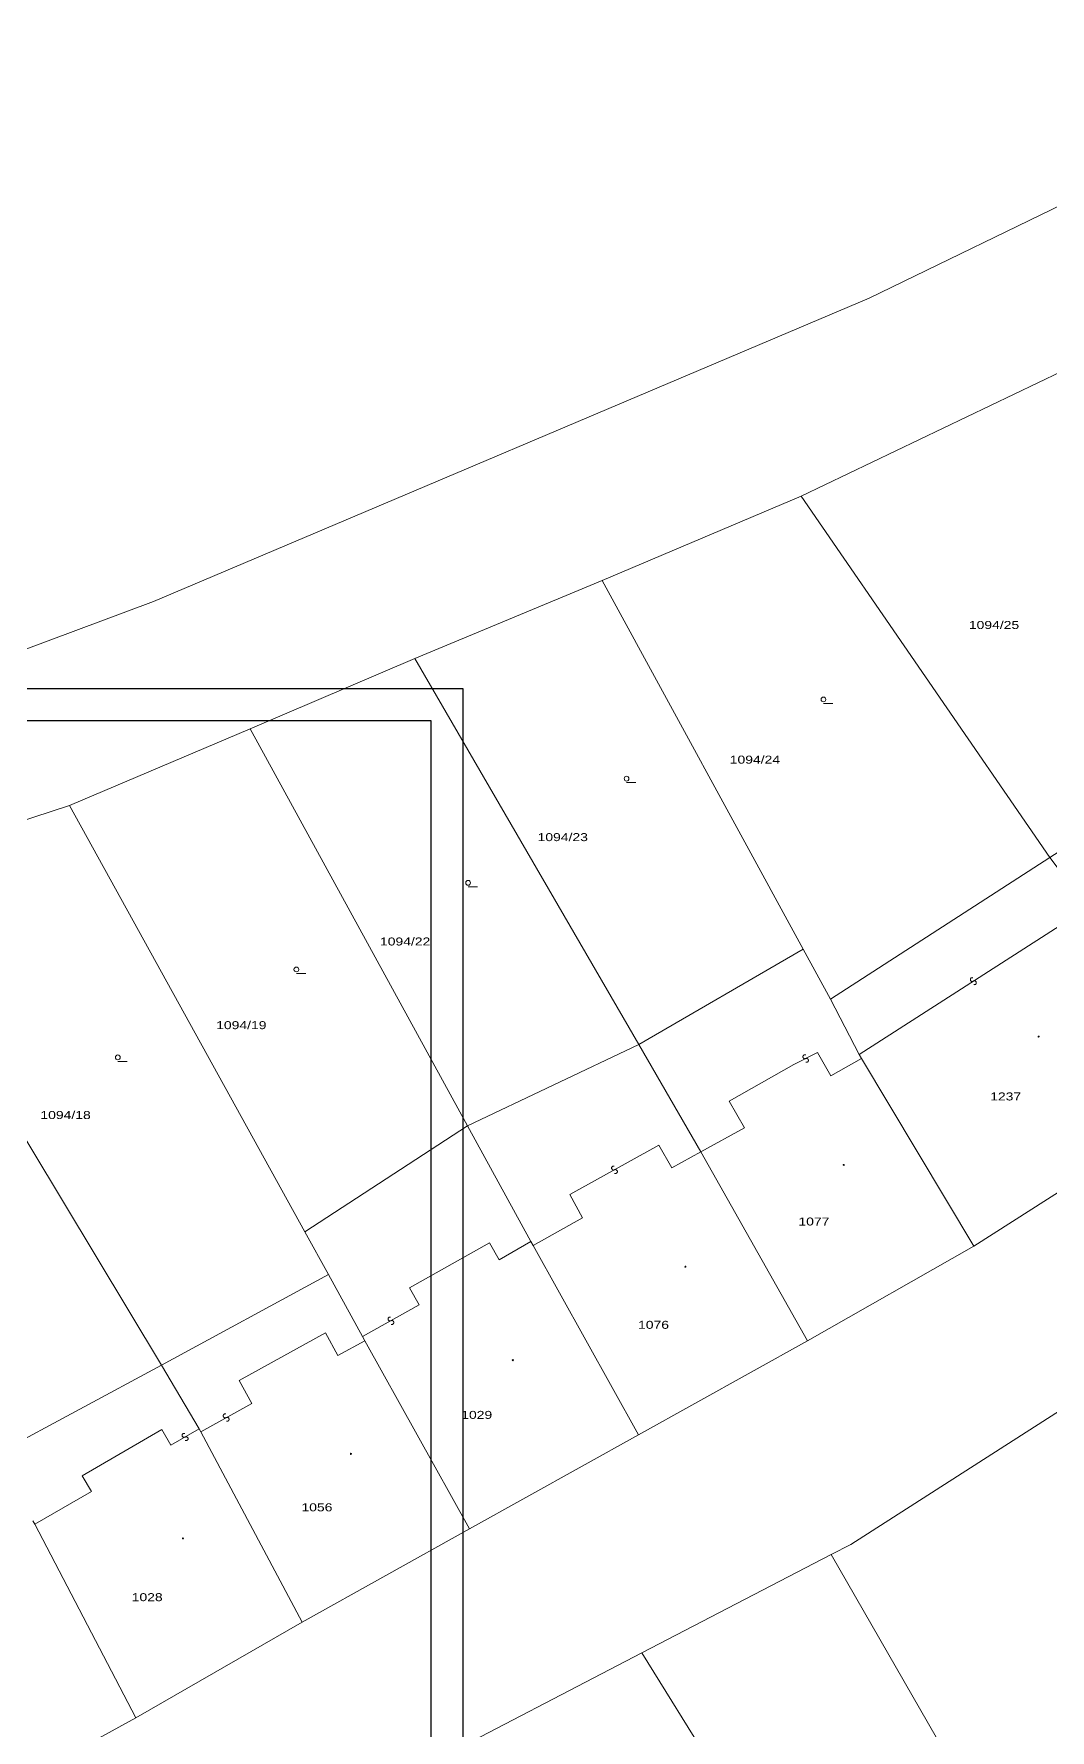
# Model space of a CAD drawing. Extents: x -847523 to -842720, y -997842 to -995984.
# Drawn here: x -842847.7 to -842800, y -997675.5 to -997596 of the extents above; entities that cross this region are included whole.
import ezdxf

# ---------------------------------------------------------------- set-up
doc = ezdxf.new("R2010")
doc.units = 0
doc.header["$MEASUREMENT"] = 0
doc.layers.add('km__netisk', color=251, linetype='Continuous', plot=False)
doc.layers.add('Z _ KATASTR', color=144, linetype='Continuous', lineweight=9, true_color=0x006d91)
doc.styles.get("Standard").update_dxf_attribs({"font": 'txt', "width": 0.6})

msp = doc.modelspace()

# ---------------------------------------------------------------- linework, layer by layer
at = {"layer": 'km__netisk'}
for points in [[(-842932.5236, -997700.923), (-842827.5236, -997700.923), (-842827.5236, -997626.673), (-842932.5236, -997626.673)], [(-842932.5236, -997700.923), (-842827.5236, -997700.923), (-842827.5236, -997626.673), (-842932.5236, -997626.673)], [(-842932.5236, -997700.923), (-842827.5236, -997700.923), (-842827.5236, -997626.673), (-842932.5236, -997626.673)], [(-842931.0236, -997699.423), (-842829.0236, -997699.423), (-842829.0236, -997628.173), (-842931.0236, -997628.173)], [(-842931.0236, -997699.423), (-842829.0236, -997699.423), (-842829.0236, -997628.173), (-842931.0236, -997628.173)]]:
    msp.add_lwpolyline(points, close=True, dxfattribs=at)
at = {"layer": 'Z _ KATASTR'}
for p, q in [((-842782.99, -997595.99), (-842808.5, -997608.37)), ((-842808.5, -997608.37), (-842842.04, -997622.59)), ((-842811.68, -997617.65), (-842799.48, -997611.81)), ((-842811.68, -997617.65), (-842821.01, -997621.6)), ((-842800.03, -997634.57), (-842811.68, -997617.65)), ((-842829.8, -997625.26), (-842821.01, -997621.6)), ((-842821.01, -997621.6), (-842811.59, -997638.87)), ((-842913.09, -997649), (-842842.04, -997622.59)), ((-842837.51, -997628.55), (-842829.8, -997625.26)), ((-842819.3, -997643.34), (-842829.8, -997625.26)), ((-842810.64, -997627.36), (-842810.202, -997627.36)), ((-842800.03, -997634.57), (-842788.97, -997627.51)), ((-842845.98, -997632.14), (-842837.51, -997628.55)), ((-842837.51, -997628.55), (-842827.32, -997647.15)), ((-842819.87, -997631.07), (-842819.432, -997631.07)), ((-842855.58, -997635.28), (-842845.98, -997632.14)), ((-842845.98, -997632.14), (-842834.95, -997652.12)), ((-842810.31, -997641.22), (-842800.03, -997634.57)), ((-842800.03, -997634.57), (-842798.25, -997636.93)), ((-842827.3, -997635.95), (-842826.862, -997635.95)), ((-842798.25, -997636.93), (-842808.97, -997643.81)), ((-842819.3, -997643.34), (-842811.59, -997638.87)), ((-842811.59, -997638.87), (-842810.31, -997641.22)), ((-842835.35, -997640.01), (-842834.912, -997640.01)), ((-842852.46, -997640.46), (-842841.67, -997658.36)), ((-842803.74, -997640.26), (-842803.75, -997640.27)), ((-842803.75, -997640.27), (-842803.75, -997640.28)), ((-842803.75, -997640.28), (-842803.75, -997640.29)), ((-842803.75, -997640.29), (-842803.75, -997640.3)), ((-842803.75, -997640.3), (-842803.75, -997640.31)), ((-842803.75, -997640.31), (-842803.75, -997640.32)), ((-842803.75, -997640.32), (-842803.74, -997640.33)), ((-842803.73, -997640.24), (-842803.74, -997640.25)), ((-842803.74, -997640.25), (-842803.74, -997640.26)), ((-842803.74, -997640.33), (-842803.74, -997640.34)), ((-842803.74, -997640.34), (-842803.73, -997640.35)), ((-842803.72, -997640.23), (-842803.73, -997640.23)), ((-842803.73, -997640.23), (-842803.73, -997640.24)), ((-842803.73, -997640.35), (-842803.72, -997640.36)), ((-842803.71, -997640.22), (-842803.72, -997640.23)), ((-842803.72, -997640.36), (-842803.71, -997640.37)), ((-842803.7, -997640.21), (-842803.71, -997640.22)), ((-842803.71, -997640.37), (-842803.7, -997640.38)), ((-842803.69, -997640.21), (-842803.7, -997640.21)), ((-842803.7, -997640.38), (-842803.69, -997640.38)), ((-842803.68, -997640.21), (-842803.69, -997640.21)), ((-842803.69, -997640.38), (-842803.68, -997640.38)), ((-842803.67, -997640.21), (-842803.68, -997640.21)), ((-842803.68, -997640.38), (-842803.67, -997640.38)), ((-842803.66, -997640.2), (-842803.67, -997640.21)), ((-842803.67, -997640.38), (-842803.66, -997640.39)), ((-842803.65, -997640.21), (-842803.66, -997640.2)), ((-842803.66, -997640.39), (-842803.65, -997640.38)), ((-842803.64, -997640.21), (-842803.65, -997640.21)), ((-842803.65, -997640.38), (-842803.64, -997640.38)), ((-842803.63, -997640.21), (-842803.64, -997640.21)), ((-842803.64, -997640.38), (-842803.63, -997640.38)), ((-842803.63, -997640.38), (-842803.62, -997640.38)), ((-842803.62, -997640.38), (-842803.61, -997640.37)), ((-842803.6, -997640.36), (-842803.61, -997640.37)), ((-842803.59, -997640.36), (-842803.6, -997640.36)), ((-842803.58, -997640.36), (-842803.59, -997640.36)), ((-842803.59, -997640.53), (-842803.58, -997640.53)), ((-842803.57, -997640.36), (-842803.58, -997640.36)), ((-842803.58, -997640.53), (-842803.57, -997640.53)), ((-842803.56, -997640.35), (-842803.57, -997640.36)), ((-842803.57, -997640.53), (-842803.56, -997640.54)), ((-842803.55, -997640.36), (-842803.56, -997640.35)), ((-842803.56, -997640.54), (-842803.55, -997640.53)), ((-842803.54, -997640.36), (-842803.55, -997640.36)), ((-842803.55, -997640.53), (-842803.54, -997640.53)), ((-842803.53, -997640.36), (-842803.54, -997640.36)), ((-842803.54, -997640.53), (-842803.53, -997640.53)), ((-842803.52, -997640.36), (-842803.53, -997640.36)), ((-842803.53, -997640.53), (-842803.52, -997640.53)), ((-842803.52, -997640.37), (-842803.52, -997640.36)), ((-842803.51, -997640.37), (-842803.52, -997640.37)), ((-842803.52, -997640.53), (-842803.52, -997640.52)), ((-842803.52, -997640.52), (-842803.51, -997640.52)), ((-842803.5, -997640.37), (-842803.51, -997640.37)), ((-842803.51, -997640.52), (-842803.5, -997640.51)), ((-842803.5, -997640.38), (-842803.5, -997640.37)), ((-842803.49, -997640.39), (-842803.5, -997640.38)), ((-842803.5, -997640.51), (-842803.49, -997640.5)), ((-842803.48, -997640.4), (-842803.49, -997640.39)), ((-842803.49, -997640.5), (-842803.48, -997640.49)), ((-842803.48, -997640.41), (-842803.48, -997640.4)), ((-842803.47, -997640.42), (-842803.48, -997640.41)), ((-842803.48, -997640.48), (-842803.47, -997640.47)), ((-842803.48, -997640.49), (-842803.48, -997640.48)), ((-842803.47, -997640.43), (-842803.47, -997640.42)), ((-842803.47, -997640.44), (-842803.47, -997640.43)), ((-842803.47, -997640.45), (-842803.47, -997640.44)), ((-842803.47, -997640.46), (-842803.47, -997640.45)), ((-842803.47, -997640.47), (-842803.47, -997640.46)), ((-842808.97, -997643.81), (-842810.31, -997641.22)), ((-842827.32, -997647.15), (-842819.3, -997643.34)), ((-842816.38, -997648.37), (-842819.3, -997643.34)), ((-842843.72, -997644.13), (-842843.282, -997644.13)), ((-842810.91, -997643.71), (-842812.03, -997644.28)), ((-842811.59, -997643.88), (-842811.6, -997643.88)), ((-842811.6, -997643.88), (-842811.6, -997643.89)), ((-842811.6, -997643.89), (-842811.6, -997643.9)), ((-842811.6, -997643.9), (-842811.6, -997643.91)), ((-842811.6, -997643.91), (-842811.6, -997643.92)), ((-842811.6, -997643.92), (-842811.6, -997643.93)), ((-842811.6, -997643.93), (-842811.6, -997643.94)), ((-842811.6, -997643.94), (-842811.59, -997643.95)), ((-842811.58, -997643.86), (-842811.59, -997643.87)), ((-842811.59, -997643.87), (-842811.59, -997643.88)), ((-842811.59, -997643.95), (-842811.59, -997643.96)), ((-842811.59, -997643.96), (-842811.58, -997643.97)), ((-842811.57, -997643.85), (-842811.58, -997643.86)), ((-842811.58, -997643.97), (-842811.57, -997643.98)), ((-842811.56, -997643.84), (-842811.57, -997643.84)), ((-842811.57, -997643.84), (-842811.57, -997643.85)), ((-842811.57, -997643.98), (-842811.57, -997643.99)), ((-842811.57, -997643.99), (-842811.56, -997643.99)), ((-842811.55, -997643.83), (-842811.56, -997643.84)), ((-842811.56, -997643.99), (-842811.55, -997644)), ((-842811.54, -997643.83), (-842811.55, -997643.83)), ((-842811.55, -997644), (-842811.54, -997644)), ((-842811.53, -997643.83), (-842811.54, -997643.83)), ((-842811.54, -997644), (-842811.53, -997644)), ((-842811.52, -997643.82), (-842811.53, -997643.82)), ((-842811.53, -997643.82), (-842811.53, -997643.83)), ((-842811.53, -997644), (-842811.52, -997644.01)), ((-842811.51, -997643.82), (-842811.52, -997643.82)), ((-842811.52, -997644.01), (-842811.51, -997644.01)), ((-842811.5, -997643.82), (-842811.51, -997643.82)), ((-842811.51, -997644.01), (-842811.5, -997644.01)), ((-842811.49, -997643.82), (-842811.5, -997643.82)), ((-842811.5, -997644.01), (-842811.49, -997644.01)), ((-842811.48, -997643.82), (-842811.49, -997643.82)), ((-842811.49, -997644.01), (-842811.48, -997644)), ((-842811.48, -997643.83), (-842811.48, -997643.82)), ((-842811.47, -997643.83), (-842811.48, -997643.83)), ((-842811.48, -997644), (-842811.47, -997644)), ((-842811.46, -997644), (-842811.47, -997644)), ((-842811.47, -997644.16), (-842811.46, -997644.16)), ((-842811.45, -997643.99), (-842811.46, -997644)), ((-842811.46, -997644.16), (-842811.46, -997644.17)), ((-842811.44, -997643.99), (-842811.45, -997643.99)), ((-842811.43, -997643.99), (-842811.44, -997643.99)), ((-842811.42, -997643.99), (-842811.43, -997643.99)), ((-842811.41, -997643.99), (-842811.42, -997643.99)), ((-842811.4, -997644), (-842811.41, -997643.99)), ((-842811.41, -997644.17), (-842811.4, -997644.16)), ((-842811.39, -997644), (-842811.4, -997644)), ((-842811.4, -997644.16), (-842811.39, -997644.16)), ((-842811.38, -997644), (-842811.39, -997644)), ((-842811.39, -997644.16), (-842811.38, -997644.15)), ((-842811.38, -997644.01), (-842811.38, -997644)), ((-842811.37, -997644.01), (-842811.38, -997644.01)), ((-842811.38, -997644.15), (-842811.37, -997644.15)), ((-842811.37, -997644.02), (-842811.37, -997644.01)), ((-842811.36, -997644.02), (-842811.37, -997644.02)), ((-842811.37, -997644.15), (-842811.36, -997644.14)), ((-842811.36, -997644.03), (-842811.36, -997644.02)), ((-842811.35, -997644.04), (-842811.36, -997644.03)), ((-842811.36, -997644.14), (-842811.36, -997644.13)), ((-842811.36, -997644.13), (-842811.35, -997644.13)), ((-842811.35, -997644.05), (-842811.35, -997644.04)), ((-842811.34, -997644.06), (-842811.35, -997644.05)), ((-842811.35, -997644.12), (-842811.35, -997644.11)), ((-842811.35, -997644.11), (-842811.34, -997644.11)), ((-842811.35, -997644.13), (-842811.35, -997644.12)), ((-842811.34, -997644.07), (-842811.34, -997644.06)), ((-842811.34, -997644.08), (-842811.34, -997644.07)), ((-842811.34, -997644.09), (-842811.34, -997644.08)), ((-842811.34, -997644.1), (-842811.34, -997644.09)), ((-842811.34, -997644.11), (-842811.34, -997644.1)), ((-842810.91, -997643.71), (-842810.29, -997644.8)), ((-842808.86, -997643.99), (-842810.29, -997644.8)), ((-842808.97, -997643.81), (-842808.86, -997643.99)), ((-842808.86, -997643.99), (-842803.59, -997652.78)), ((-842812.03, -997644.28), (-842815.06, -997646)), ((-842811.46, -997644.17), (-842811.45, -997644.17)), ((-842811.45, -997644.17), (-842811.44, -997644.17)), ((-842811.44, -997644.17), (-842811.43, -997644.17)), ((-842811.43, -997644.17), (-842811.42, -997644.17)), ((-842811.42, -997644.17), (-842811.41, -997644.17)), ((-842815.06, -997646), (-842814.34, -997647.25)), ((-842803.59, -997652.78), (-842793.02, -997646.04)), ((-842834.95, -997652.12), (-842827.32, -997647.15)), ((-842827.32, -997647.15), (-842824.35, -997652.57)), ((-842816.38, -997648.37), (-842814.34, -997647.25)), ((-842822.53, -997650.37), (-842818.35, -997648.05)), ((-842818.35, -997648.05), (-842817.75, -997649.12)), ((-842817.75, -997649.12), (-842816.38, -997648.37)), ((-842811.39, -997657.22), (-842816.38, -997648.37)), ((-842820.56, -997649.09), (-842820.57, -997649.1)), ((-842820.57, -997649.1), (-842820.57, -997649.11)), ((-842820.57, -997649.11), (-842820.57, -997649.12)), ((-842820.57, -997649.12), (-842820.57, -997649.13)), ((-842820.57, -997649.13), (-842820.57, -997649.14)), ((-842820.57, -997649.14), (-842820.57, -997649.15)), ((-842820.57, -997649.15), (-842820.56, -997649.16)), ((-842820.55, -997649.08), (-842820.56, -997649.08)), ((-842820.56, -997649.08), (-842820.56, -997649.09)), ((-842820.56, -997649.16), (-842820.56, -997649.17)), ((-842820.56, -997649.17), (-842820.55, -997649.18)), ((-842820.54, -997649.06), (-842820.55, -997649.07)), ((-842820.55, -997649.07), (-842820.55, -997649.08)), ((-842820.55, -997649.18), (-842820.55, -997649.19)), ((-842820.55, -997649.19), (-842820.54, -997649.19)), ((-842820.53, -997649.05), (-842820.54, -997649.06)), ((-842820.54, -997649.19), (-842820.54, -997649.2)), ((-842820.54, -997649.2), (-842820.53, -997649.2)), ((-842820.52, -997649.05), (-842820.53, -997649.05)), ((-842820.53, -997649.2), (-842820.52, -997649.21)), ((-842820.51, -997649.04), (-842820.52, -997649.05)), ((-842820.52, -997649.21), (-842820.51, -997649.21)), ((-842820.5, -997649.04), (-842820.51, -997649.04)), ((-842820.51, -997649.21), (-842820.5, -997649.22)), ((-842820.49, -997649.04), (-842820.5, -997649.04)), ((-842820.5, -997649.22), (-842820.49, -997649.22)), ((-842820.48, -997649.04), (-842820.49, -997649.04)), ((-842820.49, -997649.22), (-842820.48, -997649.22)), ((-842820.47, -997649.04), (-842820.48, -997649.04)), ((-842820.48, -997649.22), (-842820.47, -997649.22)), ((-842820.46, -997649.04), (-842820.47, -997649.04)), ((-842820.47, -997649.22), (-842820.46, -997649.22)), ((-842820.45, -997649.04), (-842820.46, -997649.04)), ((-842820.46, -997649.22), (-842820.45, -997649.22)), ((-842820.45, -997649.22), (-842820.45, -997649.21)), ((-842820.45, -997649.21), (-842820.44, -997649.21)), ((-842820.43, -997649.21), (-842820.44, -997649.21)), ((-842820.42, -997649.2), (-842820.43, -997649.2)), ((-842820.43, -997649.2), (-842820.43, -997649.21)), ((-842820.43, -997649.38), (-842820.42, -997649.38)), ((-842820.41, -997649.2), (-842820.42, -997649.2)), ((-842820.42, -997649.38), (-842820.41, -997649.39)), ((-842820.4, -997649.2), (-842820.41, -997649.2)), ((-842820.41, -997649.39), (-842820.4, -997649.39)), ((-842820.39, -997649.2), (-842820.4, -997649.2)), ((-842820.4, -997649.39), (-842820.39, -997649.39)), ((-842820.38, -997649.2), (-842820.39, -997649.2)), ((-842820.39, -997649.39), (-842820.38, -997649.39)), ((-842820.37, -997649.2), (-842820.38, -997649.2)), ((-842820.38, -997649.39), (-842820.37, -997649.38)), ((-842820.36, -997649.2), (-842820.37, -997649.2)), ((-842820.37, -997649.38), (-842820.36, -997649.38)), ((-842820.35, -997649.21), (-842820.36, -997649.2)), ((-842820.36, -997649.38), (-842820.35, -997649.38)), ((-842820.34, -997649.22), (-842820.35, -997649.21)), ((-842820.35, -997649.38), (-842820.35, -997649.37)), ((-842820.35, -997649.37), (-842820.34, -997649.37)), ((-842820.33, -997649.22), (-842820.34, -997649.22)), ((-842820.34, -997649.37), (-842820.33, -997649.36)), ((-842820.33, -997649.23), (-842820.33, -997649.22)), ((-842820.32, -997649.23), (-842820.33, -997649.23)), ((-842820.33, -997649.36), (-842820.32, -997649.35)), ((-842820.32, -997649.24), (-842820.32, -997649.23)), ((-842820.31, -997649.25), (-842820.32, -997649.24)), ((-842820.32, -997649.35), (-842820.31, -997649.34)), ((-842820.31, -997649.26), (-842820.31, -997649.25)), ((-842820.3, -997649.27), (-842820.31, -997649.26)), ((-842820.31, -997649.33), (-842820.31, -997649.32)), ((-842820.31, -997649.32), (-842820.3, -997649.32)), ((-842820.31, -997649.34), (-842820.31, -997649.33)), ((-842820.3, -997649.28), (-842820.3, -997649.27)), ((-842820.3, -997649.29), (-842820.3, -997649.28)), ((-842820.3, -997649.3), (-842820.3, -997649.29)), ((-842820.3, -997649.31), (-842820.3, -997649.3)), ((-842820.3, -997649.32), (-842820.3, -997649.31)), ((-842822.53, -997650.37), (-842821.93, -997651.46)), ((-842824.25, -997652.75), (-842821.93, -997651.46)), ((-842834.95, -997652.12), (-842833.85, -997654.12)), ((-842830.04, -997654.74), (-842826.29, -997652.63)), ((-842825.84, -997653.43), (-842826.29, -997652.63)), ((-842825.84, -997653.43), (-842824.35, -997652.57)), ((-842824.35, -997652.57), (-842824.25, -997652.75)), ((-842824.25, -997652.75), (-842819.31, -997661.62)), ((-842811.39, -997657.22), (-842803.59, -997652.78)), ((-842841.67, -997658.36), (-842833.85, -997654.12)), ((-842833.85, -997654.12), (-842832.25, -997657.02)), ((-842829.59, -997655.54), (-842830.04, -997654.74)), ((-842832.25, -997657.02), (-842829.59, -997655.54)), ((-842833.99, -997656.84), (-842838.03, -997659.08)), ((-842833.99, -997656.84), (-842833.4, -997657.91)), ((-842831.04, -997656.16), (-842831.05, -997656.17)), ((-842831.05, -997656.17), (-842831.05, -997656.18)), ((-842831.05, -997656.18), (-842831.05, -997656.19)), ((-842831.05, -997656.19), (-842831.05, -997656.2)), ((-842831.05, -997656.2), (-842831.05, -997656.21)), ((-842831.05, -997656.21), (-842831.05, -997656.22)), ((-842831.05, -997656.22), (-842831.04, -997656.23)), ((-842831.03, -997656.15), (-842831.04, -997656.15)), ((-842831.04, -997656.15), (-842831.04, -997656.16)), ((-842831.04, -997656.23), (-842831.04, -997656.24)), ((-842831.04, -997656.24), (-842831.03, -997656.25)), ((-842831.02, -997656.13), (-842831.03, -997656.14)), ((-842831.03, -997656.14), (-842831.03, -997656.15)), ((-842831.03, -997656.25), (-842831.03, -997656.26)), ((-842831.03, -997656.26), (-842831.02, -997656.26)), ((-842831.01, -997656.12), (-842831.02, -997656.13)), ((-842831.02, -997656.26), (-842831.02, -997656.27)), ((-842831.02, -997656.27), (-842831.01, -997656.27)), ((-842831, -997656.12), (-842831.01, -997656.12)), ((-842831.01, -997656.27), (-842831, -997656.28)), ((-842830.99, -997656.11), (-842831, -997656.12)), ((-842831, -997656.28), (-842830.99, -997656.28)), ((-842830.98, -997656.11), (-842830.99, -997656.11)), ((-842830.99, -997656.28), (-842830.98, -997656.29)), ((-842830.97, -997656.11), (-842830.98, -997656.11)), ((-842830.98, -997656.29), (-842830.97, -997656.29)), ((-842830.96, -997656.11), (-842830.97, -997656.11)), ((-842830.97, -997656.29), (-842830.96, -997656.29)), ((-842830.95, -997656.11), (-842830.96, -997656.11)), ((-842830.96, -997656.29), (-842830.95, -997656.29)), ((-842830.94, -997656.11), (-842830.95, -997656.11)), ((-842830.95, -997656.29), (-842830.94, -997656.29)), ((-842830.93, -997656.11), (-842830.94, -997656.11)), ((-842830.94, -997656.29), (-842830.93, -997656.29)), ((-842830.93, -997656.29), (-842830.93, -997656.28)), ((-842830.93, -997656.28), (-842830.92, -997656.28)), ((-842830.91, -997656.28), (-842830.92, -997656.28)), ((-842830.9, -997656.27), (-842830.91, -997656.27)), ((-842830.91, -997656.27), (-842830.91, -997656.28)), ((-842830.91, -997656.45), (-842830.9, -997656.45)), ((-842830.89, -997656.27), (-842830.9, -997656.27)), ((-842830.9, -997656.45), (-842830.89, -997656.46)), ((-842830.88, -997656.27), (-842830.89, -997656.27)), ((-842830.89, -997656.46), (-842830.88, -997656.46)), ((-842830.87, -997656.27), (-842830.88, -997656.27)), ((-842830.88, -997656.46), (-842830.87, -997656.46)), ((-842830.86, -997656.27), (-842830.87, -997656.27)), ((-842830.87, -997656.46), (-842830.86, -997656.46)), ((-842830.85, -997656.27), (-842830.86, -997656.27)), ((-842830.86, -997656.46), (-842830.85, -997656.45)), ((-842830.84, -997656.27), (-842830.85, -997656.27)), ((-842830.85, -997656.45), (-842830.84, -997656.45)), ((-842830.83, -997656.28), (-842830.84, -997656.27)), ((-842830.84, -997656.45), (-842830.83, -997656.45)), ((-842830.82, -997656.29), (-842830.83, -997656.28)), ((-842830.83, -997656.45), (-842830.83, -997656.44)), ((-842830.83, -997656.44), (-842830.82, -997656.44)), ((-842830.81, -997656.29), (-842830.82, -997656.29)), ((-842830.82, -997656.44), (-842830.81, -997656.43)), ((-842830.81, -997656.3), (-842830.81, -997656.29)), ((-842830.8, -997656.3), (-842830.81, -997656.3)), ((-842830.81, -997656.43), (-842830.8, -997656.42)), ((-842830.8, -997656.31), (-842830.8, -997656.3)), ((-842830.79, -997656.32), (-842830.8, -997656.31)), ((-842830.8, -997656.42), (-842830.79, -997656.41)), ((-842830.79, -997656.33), (-842830.79, -997656.32)), ((-842830.78, -997656.34), (-842830.79, -997656.33)), ((-842830.79, -997656.4), (-842830.79, -997656.39)), ((-842830.79, -997656.39), (-842830.78, -997656.39)), ((-842830.79, -997656.41), (-842830.79, -997656.4)), ((-842830.78, -997656.35), (-842830.78, -997656.34)), ((-842830.78, -997656.36), (-842830.78, -997656.35)), ((-842830.78, -997656.37), (-842830.78, -997656.36)), ((-842830.78, -997656.38), (-842830.78, -997656.37)), ((-842830.78, -997656.39), (-842830.78, -997656.38)), ((-842832.14, -997657.22), (-842833.4, -997657.91)), ((-842832.25, -997657.02), (-842832.14, -997657.22)), ((-842832.14, -997657.22), (-842827.23, -997666.03)), ((-842819.31, -997661.62), (-842811.39, -997657.22)), ((-842849.48, -997662.56), (-842841.67, -997658.36)), ((-842841.67, -997658.36), (-842839.91, -997661.35)), ((-842838.03, -997659.08), (-842837.44, -997660.16)), ((-842837.44, -997660.16), (-842839.83, -997661.49)), ((-842838.77, -997660.71), (-842838.78, -997660.71)), ((-842838.78, -997660.71), (-842838.78, -997660.72)), ((-842838.78, -997660.72), (-842838.78, -997660.73)), ((-842838.78, -997660.73), (-842838.78, -997660.74)), ((-842838.78, -997660.74), (-842838.78, -997660.75)), ((-842838.78, -997660.75), (-842838.78, -997660.76)), ((-842838.78, -997660.76), (-842838.77, -997660.77)), ((-842838.76, -997660.68), (-842838.77, -997660.69)), ((-842838.77, -997660.69), (-842838.77, -997660.7)), ((-842838.77, -997660.7), (-842838.77, -997660.71)), ((-842838.77, -997660.77), (-842838.77, -997660.78)), ((-842838.77, -997660.78), (-842838.76, -997660.79)), ((-842838.75, -997660.67), (-842838.76, -997660.68)), ((-842838.76, -997660.79), (-842838.76, -997660.8)), ((-842838.76, -997660.8), (-842838.75, -997660.8)), ((-842838.74, -997660.66), (-842838.75, -997660.67)), ((-842838.75, -997660.8), (-842838.75, -997660.81)), ((-842838.75, -997660.81), (-842838.74, -997660.81)), ((-842838.73, -997660.66), (-842838.74, -997660.66)), ((-842838.74, -997660.81), (-842838.73, -997660.82)), ((-842838.72, -997660.65), (-842838.73, -997660.65)), ((-842838.73, -997660.65), (-842838.73, -997660.66)), ((-842838.73, -997660.82), (-842838.72, -997660.83)), ((-842838.71, -997660.65), (-842838.72, -997660.65)), ((-842838.72, -997660.83), (-842838.71, -997660.83)), ((-842838.7, -997660.64), (-842838.71, -997660.65)), ((-842838.71, -997660.83), (-842838.7, -997660.83)), ((-842838.69, -997660.64), (-842838.7, -997660.64)), ((-842838.7, -997660.83), (-842838.69, -997660.83)), ((-842838.68, -997660.64), (-842838.69, -997660.64)), ((-842838.69, -997660.83), (-842838.68, -997660.83)), ((-842838.67, -997660.64), (-842838.68, -997660.64)), ((-842838.68, -997660.83), (-842838.67, -997660.83)), ((-842838.66, -997660.65), (-842838.67, -997660.64)), ((-842838.67, -997660.83), (-842838.66, -997660.83)), ((-842838.65, -997660.65), (-842838.66, -997660.65)), ((-842838.66, -997660.83), (-842838.65, -997660.83)), ((-842838.65, -997660.83), (-842838.65, -997660.82)), ((-842838.65, -997660.82), (-842838.64, -997660.82)), ((-842838.63, -997660.81), (-842838.64, -997660.82)), ((-842838.62, -997660.81), (-842838.63, -997660.81)), ((-842838.61, -997660.81), (-842838.62, -997660.81)), ((-842838.6, -997660.81), (-842838.61, -997660.81)), ((-842838.59, -997660.81), (-842838.6, -997660.81)), ((-842838.58, -997660.81), (-842838.59, -997660.81)), ((-842838.57, -997660.81), (-842838.58, -997660.81)), ((-842838.56, -997660.81), (-842838.57, -997660.81)), ((-842838.55, -997660.81), (-842838.56, -997660.81)), ((-842838.55, -997660.82), (-842838.55, -997660.81)), ((-842838.54, -997660.82), (-842838.55, -997660.82)), ((-842838.53, -997660.83), (-842838.54, -997660.82)), ((-842838.52, -997660.84), (-842838.53, -997660.83)), ((-842838.51, -997660.85), (-842838.52, -997660.84)), ((-842838.51, -997660.86), (-842838.51, -997660.85)), ((-842799.35, -997660.36), (-842809.36, -997666.76)), ((-842845.39, -997663.54), (-842841.65, -997661.37)), ((-842841.65, -997661.37), (-842841.23, -997662.11)), ((-842841.23, -997662.11), (-842839.91, -997661.35)), ((-842840.7, -997661.62), (-842840.71, -997661.63)), ((-842840.71, -997661.63), (-842840.71, -997661.64)), ((-842840.71, -997661.64), (-842840.71, -997661.65)), ((-842840.71, -997661.65), (-842840.71, -997661.66)), ((-842840.69, -997661.6), (-842840.7, -997661.6)), ((-842840.7, -997661.6), (-842840.7, -997661.61)), ((-842840.7, -997661.61), (-842840.7, -997661.62)), ((-842840.68, -997661.59), (-842840.69, -997661.59)), ((-842840.69, -997661.59), (-842840.69, -997661.6)), ((-842840.67, -997661.58), (-842840.68, -997661.58)), ((-842840.68, -997661.58), (-842840.68, -997661.59)), ((-842840.66, -997661.57), (-842840.67, -997661.58)), ((-842840.65, -997661.57), (-842840.66, -997661.57)), ((-842840.64, -997661.56), (-842840.65, -997661.57)), ((-842840.63, -997661.56), (-842840.64, -997661.56)), ((-842840.62, -997661.56), (-842840.63, -997661.56)), ((-842840.61, -997661.56), (-842840.62, -997661.56)), ((-842840.6, -997661.56), (-842840.61, -997661.56)), ((-842840.59, -997661.57), (-842840.6, -997661.56)), ((-842840.58, -997661.57), (-842840.59, -997661.57)), ((-842839.91, -997661.35), (-842839.83, -997661.49)), ((-842839.83, -997661.49), (-842835.08, -997670.4)), ((-842838.63, -997660.98), (-842838.62, -997660.98)), ((-842838.62, -997660.98), (-842838.61, -997660.99)), ((-842838.61, -997660.99), (-842838.6, -997660.99)), ((-842838.6, -997660.99), (-842838.59, -997660.99)), ((-842838.59, -997660.99), (-842838.58, -997660.99)), ((-842838.58, -997660.99), (-842838.57, -997660.99)), ((-842838.57, -997660.99), (-842838.56, -997660.98)), ((-842838.56, -997660.98), (-842838.55, -997660.98)), ((-842838.55, -997660.98), (-842838.54, -997660.97)), ((-842838.54, -997660.97), (-842838.53, -997660.97)), ((-842838.53, -997660.97), (-842838.53, -997660.96)), ((-842838.53, -997660.96), (-842838.52, -997660.96)), ((-842838.52, -997660.95), (-842838.51, -997660.94)), ((-842838.52, -997660.96), (-842838.52, -997660.95)), ((-842838.51, -997660.87), (-842838.51, -997660.86)), ((-842838.5, -997660.87), (-842838.51, -997660.87)), ((-842838.51, -997660.93), (-842838.5, -997660.92)), ((-842838.51, -997660.94), (-842838.51, -997660.93)), ((-842838.5, -997660.88), (-842838.5, -997660.87)), ((-842838.5, -997660.89), (-842838.5, -997660.88)), ((-842838.5, -997660.9), (-842838.5, -997660.89)), ((-842838.5, -997660.91), (-842838.5, -997660.9)), ((-842838.5, -997660.92), (-842838.5, -997660.91)), ((-842827.23, -997666.03), (-842819.31, -997661.62)), ((-842840.71, -997661.66), (-842840.71, -997661.67)), ((-842840.71, -997661.67), (-842840.71, -997661.68)), ((-842840.71, -997661.68), (-842840.7, -997661.69)), ((-842840.7, -997661.69), (-842840.7, -997661.7)), ((-842840.7, -997661.7), (-842840.69, -997661.71)), ((-842840.69, -997661.71), (-842840.68, -997661.72)), ((-842840.68, -997661.72), (-842840.67, -997661.73)), ((-842840.67, -997661.73), (-842840.66, -997661.73)), ((-842840.66, -997661.73), (-842840.66, -997661.74)), ((-842840.66, -997661.74), (-842840.65, -997661.74)), ((-842840.65, -997661.74), (-842840.64, -997661.74)), ((-842840.64, -997661.74), (-842840.63, -997661.74)), ((-842840.63, -997661.74), (-842840.62, -997661.74)), ((-842840.62, -997661.74), (-842840.61, -997661.74)), ((-842840.61, -997661.74), (-842840.6, -997661.74)), ((-842840.6, -997661.74), (-842840.59, -997661.74)), ((-842840.59, -997661.74), (-842840.58, -997661.73)), ((-842840.58, -997661.73), (-842840.57, -997661.73)), ((-842840.56, -997661.73), (-842840.57, -997661.73)), ((-842840.55, -997661.72), (-842840.56, -997661.73)), ((-842840.56, -997661.89), (-842840.55, -997661.89)), ((-842840.54, -997661.72), (-842840.55, -997661.72)), ((-842840.55, -997661.89), (-842840.54, -997661.9)), ((-842840.53, -997661.72), (-842840.54, -997661.72)), ((-842840.54, -997661.9), (-842840.53, -997661.9)), ((-842840.52, -997661.72), (-842840.53, -997661.72)), ((-842840.53, -997661.9), (-842840.52, -997661.9)), ((-842840.51, -997661.72), (-842840.52, -997661.72)), ((-842840.52, -997661.9), (-842840.51, -997661.9)), ((-842840.5, -997661.72), (-842840.51, -997661.72)), ((-842840.51, -997661.9), (-842840.5, -997661.9)), ((-842840.49, -997661.72), (-842840.5, -997661.72)), ((-842840.5, -997661.9), (-842840.49, -997661.89)), ((-842840.48, -997661.72), (-842840.49, -997661.72)), ((-842840.49, -997661.89), (-842840.48, -997661.89)), ((-842840.48, -997661.73), (-842840.48, -997661.72)), ((-842840.47, -997661.73), (-842840.48, -997661.73)), ((-842840.48, -997661.89), (-842840.47, -997661.88)), ((-842840.46, -997661.74), (-842840.47, -997661.73)), ((-842840.47, -997661.88), (-842840.46, -997661.88)), ((-842840.45, -997661.75), (-842840.46, -997661.74)), ((-842840.46, -997661.88), (-842840.46, -997661.87)), ((-842840.46, -997661.87), (-842840.45, -997661.87)), ((-842840.44, -997661.76), (-842840.45, -997661.75)), ((-842840.45, -997661.87), (-842840.45, -997661.86)), ((-842840.45, -997661.86), (-842840.44, -997661.86)), ((-842840.44, -997661.77), (-842840.44, -997661.76)), ((-842840.43, -997661.78), (-842840.44, -997661.77)), ((-842840.44, -997661.84), (-842840.43, -997661.83)), ((-842840.44, -997661.85), (-842840.44, -997661.84)), ((-842840.44, -997661.86), (-842840.44, -997661.85)), ((-842840.43, -997661.79), (-842840.43, -997661.78)), ((-842840.43, -997661.8), (-842840.43, -997661.79)), ((-842840.43, -997661.81), (-842840.43, -997661.8)), ((-842840.43, -997661.82), (-842840.43, -997661.81)), ((-842840.43, -997661.83), (-842840.43, -997661.82)), ((-842845.39, -997663.54), (-842844.96, -997664.28)), ((-842847.61, -997665.81), (-842844.96, -997664.28)), ((-842847.61, -997665.81), (-842847.7, -997665.65)), ((-842842.88, -997674.89), (-842847.61, -997665.81)), ((-842827.23, -997666.03), (-842835.08, -997670.4)), ((-842810.27, -997667.23), (-842809.36, -997666.76)), ((-842819.15, -997671.84), (-842810.27, -997667.23)), ((-842810.27, -997667.23), (-842781.99, -997716.41)), ((-842835.08, -997670.4), (-842842.88, -997674.89)), ((-842829.89, -997677.42), (-842819.15, -997671.84)), ((-842819.15, -997671.84), (-842789.57, -997719.46)), ((-842842.88, -997674.89), (-842850.81, -997679.22))]:
    msp.add_line(p, q, dxfattribs=at)
for centre, radius in [((-842810.639, -997627.172), 0.1125), ((-842819.869, -997630.882), 0.1125), ((-842827.299, -997635.762), 0.1125), ((-842835.349, -997639.822), 0.1125), ((-842800.549, -997642.969), 0.0255), ((-842843.719, -997643.942), 0.1125), ((-842809.689, -997648.979), 0.0255), ((-842817.109, -997653.749), 0.0255), ((-842825.199, -997658.129), 0.0255), ((-842832.789, -997662.519), 0.0255), ((-842840.669, -997666.479), 0.0255)]:
    msp.add_circle(centre, radius, dxfattribs=at)

# ---------------------------------------------------------------- texts
at = {"layer": 'Z _ KATASTR', "width": 1.302}
for s, p in [('1094/25', (-842803.82, -997623.87)), ('1094/24', (-842815.03, -997630.18)), ('1094/23', (-842824.04, -997633.81)), ('1094/22', (-842831.43, -997638.7)), ('1094/19', (-842839.11, -997642.62)), ('1237', (-842802.82, -997645.96)), ('1094/18', (-842847.35, -997646.83)), ('1077', (-842811.81, -997651.82)), ('1076', (-842819.33, -997656.66)), ('1029', (-842827.62, -997660.88)), ('1056', (-842835.11, -997665.21)), ('1028', (-842843.07, -997669.42))]:
    msp.add_text(s, height=0.375, dxfattribs=at).set_placement(p)

doc.saveas('drawing.dxf')
